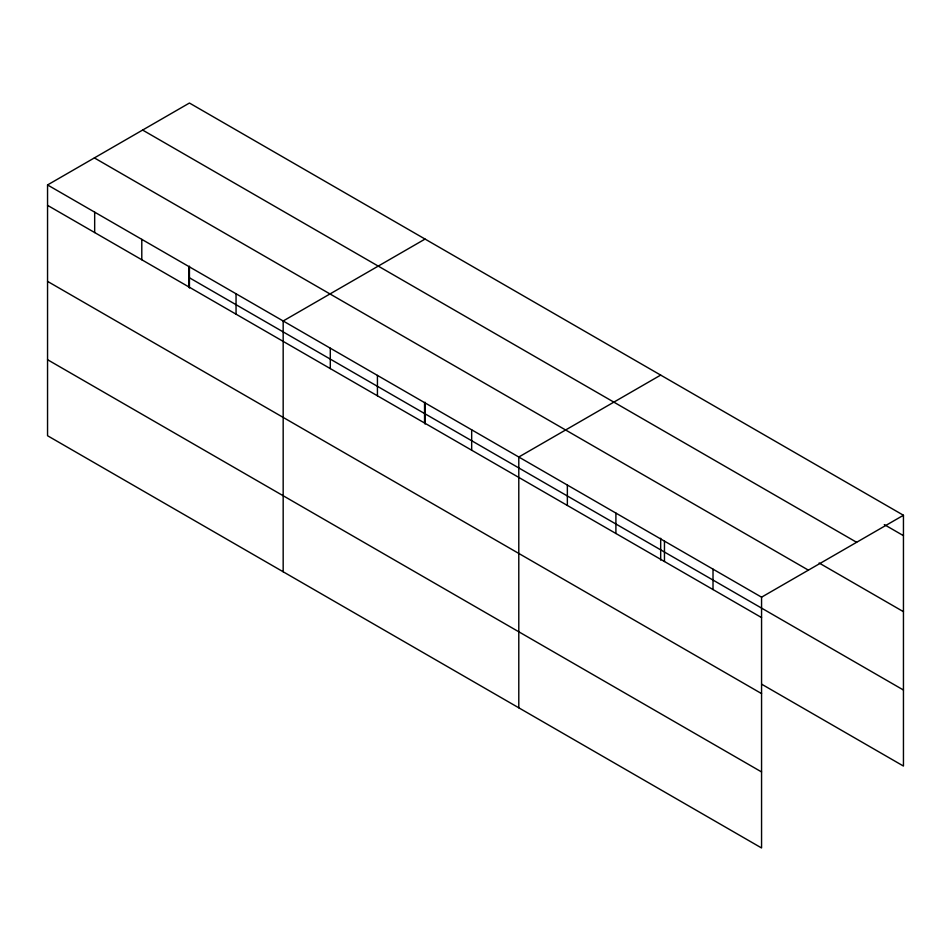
<?xml version="1.0" encoding="UTF-8"?>
<svg xmlns="http://www.w3.org/2000/svg" width="951" height="951" viewBox="0 0 951 951"><rect width="100%" height="100%" fill="white"/><g stroke="black" fill="none" stroke-linecap="round" stroke-linejoin="round"><path stroke-width="1.43" d="M47.55 184.946L761.561 597.18L761.561 847.971L47.55 435.736L47.55 184.946L189.439 103.029L903.45 515.264L903.45 766.054L761.62 684.173M425.061 239.07L283.172 320.986L283.172 571.777M660.683 375.098L518.794 457.015L518.794 707.806M761.561 597.18L903.45 515.264M884.287 524.595L903.45 535.663M142.614 130.061L856.625 542.296M819.12 563.004L903.45 611.683M94.375 157.914L808.386 570.148M189.439 277.787L903.45 690.022M47.55 205.345L761.561 617.579M47.55 281.377L761.561 693.6M47.55 359.704L761.561 771.939M713.012 569.15L713.012 589.537M664.464 541.119L664.464 561.506M660.683 538.254L660.683 560.103M615.903 513.088L615.903 533.475M567.355 485.058L567.355 505.445M471.672 429.816L471.672 450.203M425.061 402.225L425.061 424.063M424.55 402.606L424.55 423.005M377.428 375.395L377.428 395.794M330.294 348.185L330.294 368.584M236.05 293.776L236.05 314.175M189.439 266.185L189.439 288.022M188.928 266.565L188.928 286.964M141.794 239.367L141.794 259.754M94.672 212.156L94.672 232.555"/></g></svg>
